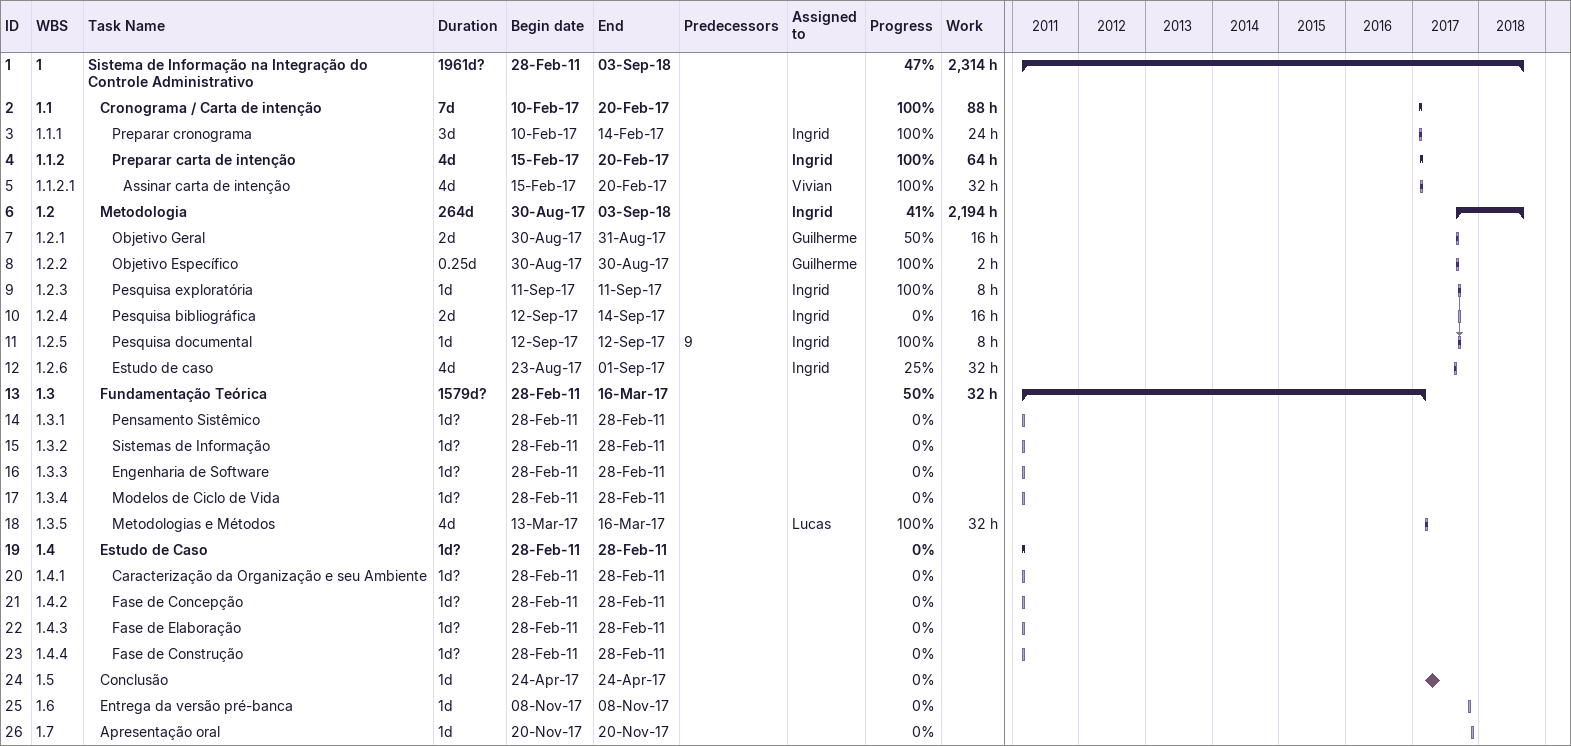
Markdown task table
| ID | WBS | Task | Duration | Start | Finish | Predecessors | Resources | % complete | Work (h) |
|---|---|---|---|---|---|---|---|---|---|
| 1 | 1 | **Sistema de Informação na Integração do Controle Administrativo** | 1961d? | 2011-02-28 | 2018-09-03 |  |  | 47 | 2314 |
| 2 | 1.1 | **Cronograma / Carta de intenção** | 7d | 2017-02-10 | 2017-02-20 |  |  | 100 | 88 |
| 3 | 1.1.1 | Preparar cronograma | 3d | 2017-02-10 | 2017-02-14 |  | Ingrid | 100 | 24 |
| 4 | 1.1.2 | **Preparar carta de intenção** | 4d | 2017-02-15 | 2017-02-20 |  | Ingrid | 100 | 64 |
| 5 | 1.1.2.1 | Assinar carta de intenção | 4d | 2017-02-15 | 2017-02-20 |  | Vivian | 100 | 32 |
| 6 | 1.2 | **Metodologia** | 264d | 2017-08-30 | 2018-09-03 |  | Ingrid | 41 | 2194 |
| 7 | 1.2.1 | Objetivo Geral | 2d | 2017-08-30 | 2017-08-31 |  | Guilherme | 50 | 16 |
| 8 | 1.2.2 | Objetivo Específico | 0.25d | 2017-08-30 | 2017-08-30 |  | Guilherme | 100 | 2 |
| 9 | 1.2.3 | Pesquisa exploratória | 1d | 2017-09-11 | 2017-09-11 |  | Ingrid | 100 | 8 |
| 10 | 1.2.4 | Pesquisa bibliográfica | 2d | 2017-09-12 | 2017-09-14 |  | Ingrid | 0 | 16 |
| 11 | 1.2.5 | Pesquisa documental | 1d | 2017-09-12 | 2017-09-12 | 9 | Ingrid | 100 | 8 |
| 12 | 1.2.6 | Estudo de caso | 4d | 2017-08-23 | 2017-09-01 |  | Ingrid | 25 | 32 |
| 13 | 1.3 | **Fundamentação Teórica** | 1579d? | 2011-02-28 | 2017-03-16 |  |  | 50 | 32 |
| 14 | 1.3.1 | Pensamento Sistêmico | 1d? | 2011-02-28 | 2011-02-28 |  |  | 0 |  |
| 15 | 1.3.2 | Sistemas de Informação | 1d? | 2011-02-28 | 2011-02-28 |  |  | 0 |  |
| 16 | 1.3.3 | Engenharia de Software | 1d? | 2011-02-28 | 2011-02-28 |  |  | 0 |  |
| 17 | 1.3.4 | Modelos de Ciclo de Vida | 1d? | 2011-02-28 | 2011-02-28 |  |  | 0 |  |
| 18 | 1.3.5 | Metodologias e Métodos | 4d | 2017-03-13 | 2017-03-16 |  | Lucas | 100 | 32 |
| 19 | 1.4 | **Estudo de Caso** | 1d? | 2011-02-28 | 2011-02-28 |  |  | 0 |  |
| 20 | 1.4.1 | Caracterização da Organização e seu Ambiente | 1d? | 2011-02-28 | 2011-02-28 |  |  | 0 |  |
| 21 | 1.4.2 | Fase de Concepção | 1d? | 2011-02-28 | 2011-02-28 |  |  | 0 |  |
| 22 | 1.4.3 | Fase de Elaboração | 1d? | 2011-02-28 | 2011-02-28 |  |  | 0 |  |
| 23 | 1.4.4 | Fase de Construção | 1d? | 2011-02-28 | 2011-02-28 |  |  | 0 |  |
| 24 | 1.5 | Conclusão | 1d | 2017-04-24 | 2017-04-24 |  |  | 0 |  |
| 25 | 1.6 | Entrega da versão pré-banca | 1d | 2017-11-08 | 2017-11-08 |  |  | 0 |  |
| 26 | 1.7 | Apresentação oral | 1d | 2017-11-20 | 2017-11-20 |  |  | 0 |  |
